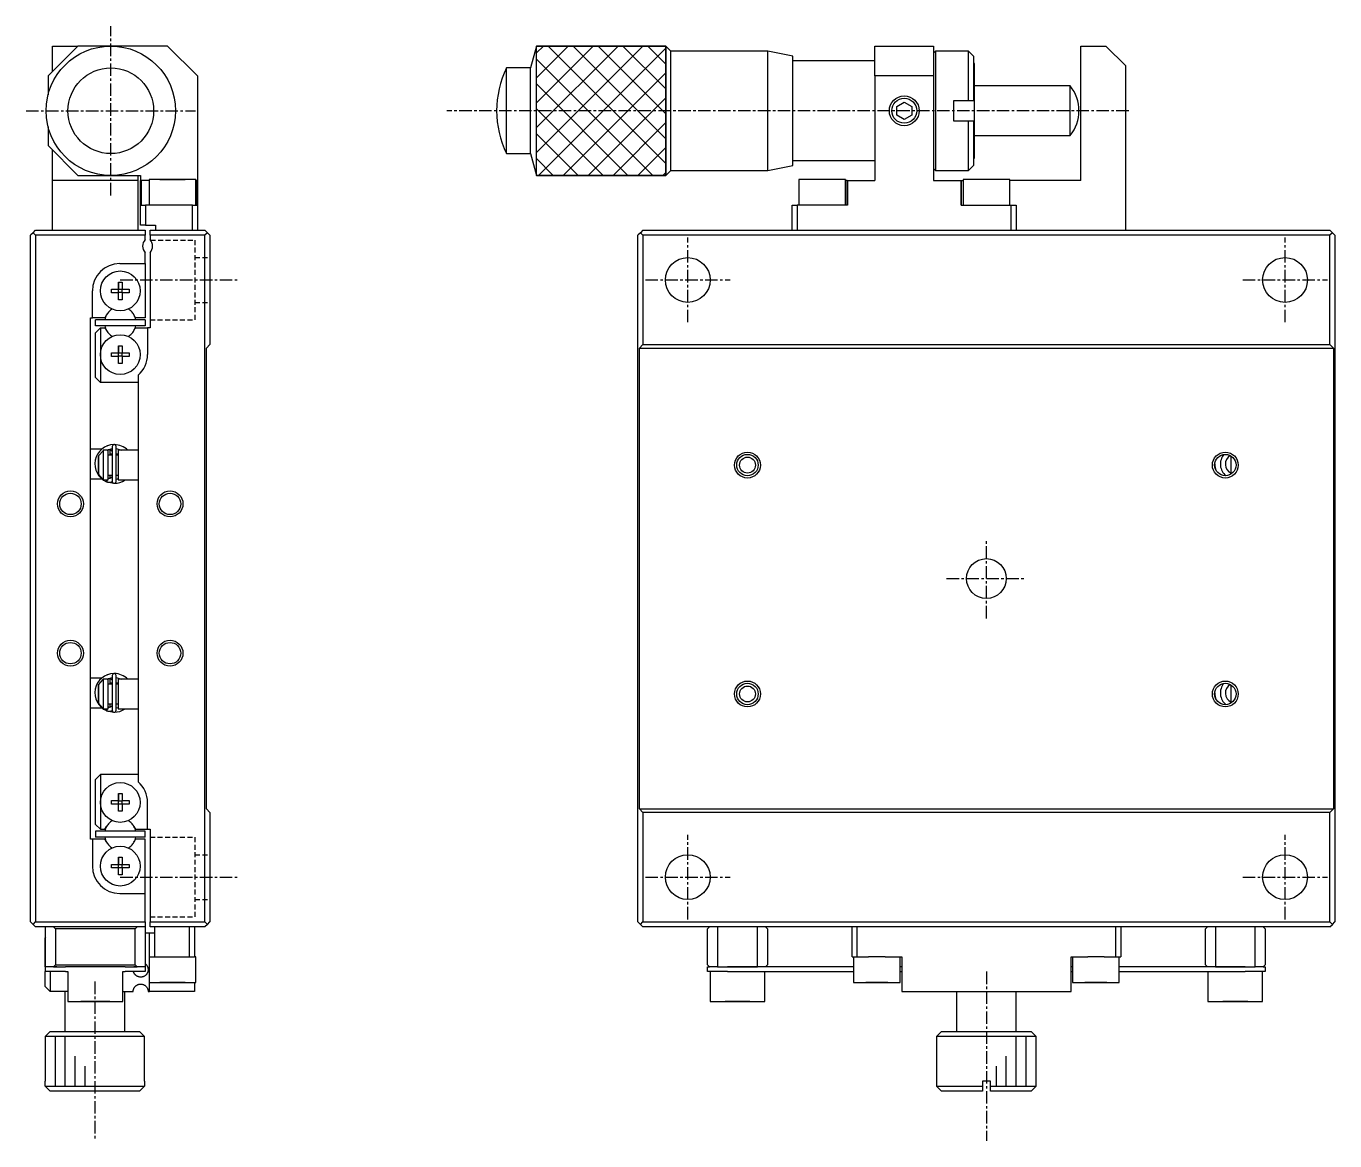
# Model space of a CAD drawing. Extents: x 10 to 360, y 10 to 247.
# Drawn here: x 228.6 to 360, y 90.5 to 202.5 of the extents above; entities that cross this region are included whole.
import ezdxf

# ---------------------------------------------------------------- set-up
doc = ezdxf.new("R2010")
doc.units = 0
doc.linetypes.add('CENTER', pattern=[2, 1.25, -0.25, 0.25, -0.25])
doc.linetypes.add('DASHED', pattern=[0.75, 0.5, -0.25])
doc.layers.get('0').update_dxf_attribs({"linetype": 'CONTINUOUS'})
doc.layers.add('CENTER', color=1, linetype='CENTER')

msp = doc.modelspace()

# ---------------------------------------------------------------- linework, layer by layer
at = {"color": 7, "linetype": 'CONTINUOUS'}
for p, q in [((233.75, 200.5), (230.75, 197.5)), ((231.2, 200.5), (233.75, 200.5)), ((231.2, 197.95), (231.2, 200.5)), ((237.05, 200.5), (233.75, 200.5)), ((242.75, 200.5), (237.05, 200.5)), ((245.75, 197.5), (242.75, 200.5)), ((279.805067, 200.499999), (279.215579, 198.3)), ((279.805067, 200.499999), (292.805068, 200.499999)), ((279.805067, 187.500001), (279.805067, 200.499999)), ((292.805068, 194.255155), (292.805068, 200.499999)), ((293.30507, 199.999996), (292.805068, 200.499999)), ((292.805068, 200.499999), (292.805068, 187.500001)), ((293.30507, 194.235528), (293.30507, 199.999996)), ((303.055075, 199.999996), (293.30507, 199.999996)), ((303.055075, 194.235528), (303.055075, 199.999996)), ((305.555074, 199.499997), (303.055075, 199.999996)), ((313.805074, 200.5), (319.705074, 200.5)), ((313.805074, 197.5), (313.805074, 200.5)), ((319.705074, 200.5), (319.705074, 197.5)), ((319.905074, 200), (319.705074, 199.8)), ((319.905074, 200), (319.905074, 194)), ((323.205074, 200), (319.905074, 200)), ((323.205074, 195), (323.205074, 200)), ((323.705074, 199.5), (323.205074, 200)), ((334.505074, 187), (334.505074, 200.5)), ((334.505074, 200.5), (337.005074, 200.5)), ((339.005074, 198.5), (337.005074, 200.5)), ((305.555074, 194.215901), (305.555074, 199.499997)), ((313.805074, 199), (305.555074, 199)), ((323.705074, 199.5), (323.705074, 195)), ((323.805074, 198.75), (323.705093, 198.75)), ((323.805074, 189.25), (323.805074, 198.75)), ((339.005074, 182), (339.005074, 198.5)), ((230.75, 197.5), (230.75, 195.599996)), ((245.75, 197.5), (245.75, 187)), ((276.805068, 194.168795), (276.805068, 198.3)), ((279.215579, 198.3), (276.805068, 198.3)), ((279.215579, 194.168795), (279.215579, 198.3)), ((313.805074, 197.5), (313.805074, 187)), ((319.705074, 197.5), (313.805074, 197.5)), ((319.705074, 197.5), (319.705074, 187)), ((333.427565, 196.499996), (323.805074, 196.499996)), ((333.427565, 194.098137), (333.427565, 196.499996)), ((316.005074, 194.433013), (316.755074, 194.866025)), ((316.755074, 194.866025), (317.505074, 194.433013)), ((321.705074, 195), (321.705074, 193)), ((323.205074, 195), (321.705074, 195)), ((323.705074, 195), (323.205074, 195)), ((276.805068, 189.7), (276.805068, 194.168795)), ((279.215579, 189.7), (279.215579, 194.168795)), ((279.805067, 187.500001), (279.805067, 194.255155)), ((293.30507, 188.000004), (293.30507, 194.235528)), ((303.055075, 188.000004), (303.055075, 194.235528)), ((305.555074, 188.500003), (305.555074, 194.215901)), ((316.005074, 193.566987), (316.005074, 194.433013)), ((316.755074, 193.133975), (316.005074, 193.566987)), ((317.505074, 193.566987), (316.755074, 193.133975)), ((317.505074, 194.433013), (317.505074, 193.566987)), ((319.905074, 194), (319.905074, 188)), ((333.427565, 191.500004), (333.427565, 194.098137)), ((230.75, 192.400004), (230.75, 190.5)), ((321.705074, 193), (323.205074, 193)), ((323.205074, 188), (323.205074, 193)), ((323.205074, 193), (323.705074, 193)), ((323.705074, 193), (323.705074, 188.5)), ((323.805074, 191.500004), (333.427565, 191.500004)), ((230.75, 190.5), (233.75, 187.5)), ((231.2, 187), (231.2, 190.05)), ((276.805068, 189.7), (279.215579, 189.7)), ((279.215579, 189.7), (279.805067, 187.500001)), ((292.805068, 187.500001), (293.30507, 188.000004)), ((293.30507, 188.000004), (303.055075, 188.000004)), ((303.055075, 188.000004), (305.555074, 188.500003)), ((305.555074, 189), (313.805074, 189)), ((319.705074, 188.2), (319.905074, 188)), ((319.905074, 188), (323.205074, 188)), ((323.205074, 188), (323.705074, 188.5)), ((323.705093, 189.25), (323.805074, 189.25)), ((239.8, 187), (231.2, 187)), ((231.2, 182), (231.2, 187)), ((233.75, 187.5), (237.05, 187.5)), ((237.05, 187.5), (240.05, 187.5)), ((239.8, 187), (239.8, 187.5)), ((239.8, 182), (239.8, 187)), ((240.05, 187.5), (240.05, 187)), ((240.05, 187), (240.090264, 187)), ((240.05, 184.5), (240.05, 187)), ((240.090264, 187), (240.090264, 184.5)), ((240.9, 187), (240.090264, 187)), ((243.25, 187.1), (240.9, 187.1)), ((245.6, 187.1), (240.9, 187.1)), ((240.9, 187.1), (240.9, 184.5)), ((242.614915, 187.1), (241.979829, 187.1)), ((241.979829, 187.1), (242.614915, 187.1)), ((243.885085, 187.1), (242.614915, 187.1)), ((242.614915, 187.1), (243.885085, 187.1)), ((245.6, 187.1), (243.25, 187.1)), ((244.520171, 187.1), (243.885085, 187.1)), ((243.885085, 187.1), (244.520171, 187.1)), ((245.6, 184.5), (245.6, 187.1)), ((245.680821, 187), (245.6, 187)), ((245.680821, 184.5), (245.680821, 187)), ((245.680821, 187), (245.75, 187)), ((245.75, 187), (245.75, 184.5)), ((292.805068, 187.500001), (279.805067, 187.500001)), ((310.855074, 187.1), (306.155074, 187.1)), ((306.155074, 187.1), (306.155074, 184.5)), ((310.855074, 184.5), (310.855074, 187.1)), ((311.023229, 187), (310.855074, 187)), ((311.023229, 184.5), (311.023229, 187)), ((311.023229, 187), (311.052602, 187)), ((311.052602, 187), (311.052602, 184.5)), ((311.052602, 187), (313.805074, 187)), ((319.705074, 187), (322.457546, 187)), ((322.457546, 184.5), (322.457546, 187)), ((322.457546, 187), (322.486919, 187)), ((322.486919, 187), (322.486919, 184.5)), ((322.486919, 187), (322.655074, 187)), ((327.355074, 187.1), (322.655074, 187.1)), ((322.655074, 187.1), (322.655074, 184.5)), ((327.355074, 184.5), (327.355074, 187.1)), ((334.505074, 187), (327.355074, 187)), ((240.05, 182.5), (240.05, 184.5)), ((240.05, 184.5), (240.55, 184.5)), ((240.55, 184.5), (240.55, 182.5)), ((245.25, 184.5), (240.55, 184.5)), ((245.25, 182), (245.25, 184.5)), ((245.25, 184.5), (245.75, 184.5)), ((245.75, 184.5), (245.75, 182)), ((305.505074, 182), (305.505074, 184.5)), ((305.505074, 184.5), (306.005074, 184.5)), ((306.005074, 184.5), (306.005074, 182)), ((311.052602, 184.5), (306.005074, 184.5)), ((322.457546, 184.5), (327.505074, 184.5)), ((327.505074, 182), (327.505074, 184.5)), ((327.505074, 184.5), (328.005074, 184.5)), ((328.005074, 184.5), (328.005074, 182)), ((229.25, 181.75), (229, 181.5)), ((229, 112.5), (229, 181.5)), ((229.25, 181.75), (229.5, 182)), ((229.5, 181.5), (229.25, 181.75)), ((229.5, 182), (240.5, 182)), ((240.5, 181.5), (229.5, 181.5)), ((229.5, 181.5), (229.5, 112.5)), ((240.55, 182.5), (240.05, 182.5)), ((240.5, 182), (240.5, 181.5)), ((240.5, 181.061438), (240.5, 181.5)), ((240.55, 182.5), (241.55, 182.5)), ((241, 181.5), (241, 182)), ((241, 182), (246.5, 182)), ((246.5, 181.5), (241, 181.5)), ((241, 181.5), (241, 181.061438)), ((241.55, 182.5), (241.55, 182)), ((246.5, 182), (246.75, 181.75)), ((246.75, 181.75), (246.5, 181.5)), ((246.5, 112.5), (246.5, 181.5)), ((247, 181.5), (246.75, 181.75)), ((247, 181.5), (247, 170.5)), ((290.255074, 181.75), (290.005074, 181.5)), ((290.005074, 112.5), (290.005074, 181.5)), ((290.505074, 182), (290.255074, 181.75)), ((290.505074, 181.5), (290.255074, 181.75)), ((290.505074, 182), (359.505074, 182)), ((359.505074, 181.5), (290.505074, 181.5)), ((290.505074, 181.5), (290.505074, 170.5)), ((359.755074, 181.75), (359.505074, 182)), ((359.755074, 181.75), (359.505074, 181.5)), ((359.505074, 170.5), (359.505074, 181.5)), ((360.005074, 181.5), (359.755074, 181.75)), ((360.005074, 181.5), (360.005074, 112.5)), ((240.5, 178.65), (240.5, 179.738562)), ((241, 179.738562), (241, 172.2)), ((237.95, 178.65), (240.5, 178.65)), ((240.5, 178.65), (240.5, 173.2)), ((237.82, 176.786361), (238.18, 176.786361)), ((237.82, 176.08), (237.82, 176.786361)), ((237.82, 176.786361), (237.82, 176.08)), ((238.18, 176.786361), (238.18, 176.08)), ((235.2, 173.2), (235.2, 175.9)), ((237.113639, 175.72), (237.113639, 176.08)), ((237.113639, 176.08), (237.82, 176.08)), ((237.82, 175.72), (237.113639, 175.72)), ((237.830372, 176.069628), (237.82, 176.08)), ((237.830372, 175.730372), (237.82, 175.72)), ((237.82, 175.013639), (237.82, 175.72)), ((237.82, 175.013639), (237.82, 175.72)), ((238.18, 175.013639), (237.82, 175.013639)), ((237.830372, 176.069628), (238.169628, 176.069628)), ((237.830372, 175.730372), (237.830372, 176.069628)), ((238.169628, 175.730372), (237.830372, 175.730372)), ((238.169628, 176.069628), (238.18, 176.08)), ((238.169628, 176.069628), (238.169628, 175.730372)), ((238.169628, 175.730372), (238.18, 175.72)), ((238.18, 176.08), (238.886361, 176.08)), ((238.18, 175.72), (238.18, 175.013639)), ((238.886361, 175.72), (238.18, 175.72)), ((238.886361, 176.08), (238.886361, 175.72)), ((235, 173.2), (235.2, 173.2)), ((235, 120.8), (235, 173.2)), ((236.455588, 173.2), (235.2, 173.2)), ((235.5, 172.4), (235.5, 173)), ((240.5, 173), (235.5, 173)), ((240.5, 172.4), (235.5, 172.4)), ((236.625185, 173.49375), (236.455588, 173.2)), ((239.544412, 173.2), (239.374815, 173.49375)), ((240.5, 173.2), (239.544412, 173.2)), ((240.5, 173), (240.5, 172.4)), ((235.5, 171.7), (236, 172.2)), ((235.5, 167.2), (235.5, 171.7)), ((236, 172.2), (236, 169.5)), ((236, 172.2), (236.455588, 172.2)), ((236.455588, 172.2), (236.625185, 171.90625)), ((239.374815, 171.90625), (239.544412, 172.2)), ((239.544412, 172.2), (240.75, 172.2)), ((240.75, 172.2), (240.75, 169.5)), ((241, 172.2), (240.75, 172.2)), ((237.113639, 169.32), (237.113639, 169.68)), ((237.113639, 169.68), (237.82, 169.68)), ((237.82, 170.386361), (238.18, 170.386361)), ((237.82, 169.68), (237.82, 170.386361)), ((237.82, 170.386361), (237.82, 169.68)), ((237.830372, 169.669628), (237.82, 169.68)), ((237.830372, 169.669628), (238.169628, 169.669628)), ((237.830372, 169.330372), (237.830372, 169.669628)), ((238.169628, 169.669628), (238.18, 169.68)), ((238.169628, 169.669628), (238.169628, 169.330372)), ((238.18, 170.386361), (238.18, 169.68)), ((238.18, 169.68), (238.886361, 169.68)), ((238.886361, 169.68), (238.886361, 169.32)), ((246.65, 170.15), (247, 170.5)), ((246.65, 123.85), (246.65, 170.15)), ((290.155074, 170.15), (290.505074, 170.5)), ((290.155074, 123.85), (290.155074, 170.15)), ((290.155074, 170.15), (359.855074, 170.15)), ((290.505074, 170.5), (359.505074, 170.5)), ((359.505074, 170.5), (359.855074, 170.15)), ((359.855074, 170.15), (359.855074, 123.85)), ((236, 169.5), (236, 166.7)), ((237.82, 169.32), (237.113639, 169.32)), ((237.830372, 169.330372), (237.82, 169.32)), ((237.82, 168.613639), (237.82, 169.32)), ((237.82, 168.613639), (237.82, 169.32)), ((238.18, 168.613639), (237.82, 168.613639)), ((238.169628, 169.330372), (237.830372, 169.330372)), ((238.169628, 169.330372), (238.18, 169.32)), ((238.18, 169.32), (238.18, 168.613639)), ((238.886361, 169.32), (238.18, 169.32)), ((236, 166.7), (235.5, 167.2)), ((239.8, 167.420938), (239.8, 159.475)), ((239.8, 166.7), (236, 166.7)), ((236.145871, 160), (235, 160)), ((235.8, 159.316515), (236.3, 159.845683)), ((235.8, 157.483485), (235.8, 159.316515)), ((235.8, 159.316515), (235.8, 157.483485)), ((236.3, 159.9), (236.3, 159.845683)), ((236.8, 159.9), (236.3, 159.9)), ((236.3, 159.845683), (236.3, 156.954317)), ((236.628526, 160.297171), (236.610568, 160.289376)), ((236.62249, 160.293794), (236.619421, 160.293246)), ((236.684303, 160.319172), (236.628106, 160.297982)), ((236.695248, 159.900064), (237.198452, 160.053543)), ((236.780252, 159.939155), (236.781752, 159.939533)), ((236.781518, 159.939423), (236.796078, 159.945203)), ((236.796078, 159.945203), (236.810345, 159.950029)), ((236.8, 156.9), (236.8, 159.9)), ((237.198494, 159.4), (236.8, 159.4)), ((236.810345, 159.950029), (236.824842, 159.954126)), ((236.824842, 159.954126), (236.839532, 159.957481)), ((236.839532, 159.957481), (236.854379, 159.960085)), ((236.854379, 159.960085), (236.869342, 159.961929)), ((236.869342, 159.961929), (236.884383, 159.963008)), ((236.884383, 159.963008), (236.899463, 159.963318)), ((236.899463, 159.963318), (236.914541, 159.962858)), ((236.914541, 159.962858), (236.929578, 159.96163)), ((236.929578, 159.96163), (236.944534, 159.959636)), ((236.944534, 159.959636), (236.95937, 159.956883)), ((236.95937, 159.956883), (236.974046, 159.953378)), ((236.974046, 159.953378), (236.988526, 159.949131)), ((236.988526, 159.949131), (237.00277, 159.944155)), ((237, 159.4), (237, 159.9454)), ((237.198494, 159.5), (237, 159.5)), ((237.00277, 159.944155), (237.016743, 159.938463)), ((237.016743, 159.938463), (237.030409, 159.932072)), ((237.030409, 159.932072), (237.043733, 159.925)), ((237.043733, 159.925), (237.056682, 159.917266)), ((237.056682, 159.917266), (237.069223, 159.908893)), ((237.069223, 159.908893), (237.081327, 159.899903)), ((237.081327, 159.899903), (237.092964, 159.89032)), ((237.092964, 159.89032), (237.104106, 159.88017)), ((237.104106, 159.88017), (237.114726, 159.869481)), ((237.114726, 159.869481), (237.124801, 159.858279)), ((237.124801, 159.858279), (237.134307, 159.846594)), ((237.134307, 159.846594), (237.143222, 159.834457)), ((237.143222, 159.834457), (237.151527, 159.821897)), ((237.151527, 159.821897), (237.159202, 159.808946)), ((237.159202, 159.808946), (237.166231, 159.795636)), ((237.166231, 159.795636), (237.172599, 159.782001)), ((237.172599, 159.782001), (237.178292, 159.768073)), ((237.178292, 159.768073), (237.183297, 159.753887)), ((237.183297, 159.753887), (237.187604, 159.739476)), ((237.187604, 159.739476), (237.191205, 159.724874)), ((237.191205, 159.724874), (237.194091, 159.710118)), ((237.194091, 159.710118), (237.196256, 159.69524)), ((237.196256, 159.69524), (237.197697, 159.680278)), ((237.197697, 159.680278), (237.19841, 159.665265)), ((237.19841, 159.665265), (237.198494, 159.658228)), ((237.198494, 160.259909), (237.198494, 156.759909)), ((237.588494, 156.759909), (237.588494, 160.259909)), ((237.8, 159.5), (237.588494, 159.5)), ((237.8, 159.4), (237.588494, 159.4)), ((237.588548, 160.05322), (238.092175, 159.900087)), ((237.8, 159.9), (237.8, 159.4)), ((237.8, 159.9), (237.8, 156.9)), ((239.8, 159.9), (237.8, 159.9)), ((237.8, 159.4), (237.8, 157.4)), ((237.8, 159.4), (237.8, 157.4)), ((238, 159.94273), (238, 159.9)), ((239.8, 159.475), (239.8, 157.325)), ((349.605074, 157.583485), (349.605074, 159.291978)), ((347.937971, 158.509909), (347.937971, 158.53006)), ((235, 157), (236.169533, 157)), ((236.3, 156.954317), (235.8, 157.483485)), ((236.3, 156.954317), (236.3, 156.9)), ((236.3, 156.9), (236.8, 156.9)), ((236.598949, 156.735601), (236.626054, 156.723722)), ((236.619229, 156.72662), (236.666356, 156.899999)), ((236.625014, 156.737736), (236.624744, 156.732234)), ((236.624744, 156.732234), (236.625002, 156.727845)), ((236.625002, 156.727845), (236.625443, 156.725637)), ((236.625809, 156.744315), (236.625014, 156.737736)), ((236.625443, 156.725637), (236.628106, 156.721835)), ((236.627126, 156.751928), (236.625809, 156.744315)), ((236.628954, 156.760524), (236.627126, 156.751928)), ((236.628106, 156.721835), (236.658283, 156.70976)), ((236.631282, 156.770047), (236.628954, 156.760524)), ((236.634095, 156.780433), (236.631282, 156.770047)), ((236.637374, 156.791615), (236.634095, 156.780433)), ((236.641098, 156.803519), (236.637374, 156.791615)), ((236.645242, 156.816066), (236.641098, 156.803519)), ((236.649778, 156.829174), (236.645242, 156.816066)), ((236.654677, 156.842756), (236.649778, 156.829174)), ((236.659906, 156.856722), (236.654677, 156.842756)), ((236.658283, 156.70976), (236.690714, 156.698578)), ((236.665432, 156.870981), (236.659906, 156.856722)), ((236.671217, 156.885439), (236.665432, 156.870981)), ((236.677223, 156.9), (236.671217, 156.885439)), ((236.676509, 156.70292), (237.366344, 156.566191)), ((236.690714, 156.698578), (236.723654, 156.689033)), ((236.723654, 156.689033), (236.75702, 156.681148)), ((236.75702, 156.681148), (236.79073, 156.67494)), ((236.779625, 157.080224), (236.76721, 157.085612)), ((236.79073, 156.67494), (236.824702, 156.670425)), ((236.804303, 157.071733), (236.799974, 157.073215)), ((236.8, 157.4), (237.198494, 157.4)), ((236.818733, 157.067321), (236.804303, 157.071733)), ((236.833368, 157.063648), (236.818733, 157.067321)), ((236.824702, 156.670425), (236.858853, 156.667614)), ((236.848171, 157.060726), (236.833368, 157.063648)), ((236.863103, 157.058563), (236.848171, 157.060726)), ((236.858853, 156.667614), (236.893099, 156.666513)), ((236.878123, 157.057165), (236.863103, 157.058563)), ((236.893193, 157.056535), (236.878123, 157.057165)), ((236.893099, 156.666513), (236.927357, 156.667124)), ((236.908273, 157.056674), (236.893193, 157.056535)), ((236.923323, 157.057582), (236.908273, 157.056674)), ((236.938303, 157.059256), (236.923323, 157.057582)), ((236.927357, 156.667124), (236.961541, 156.669446)), ((236.953175, 157.061689), (236.938303, 157.059256)), ((236.9679, 157.064875), (236.953175, 157.061689)), ((236.961541, 156.669446), (236.99557, 156.673474)), ((236.98244, 157.068803), (236.9679, 157.064875)), ((236.996757, 157.073463), (236.98244, 157.068803)), ((236.99557, 156.673474), (237.02936, 156.679196)), ((237.010817, 157.078839), (236.996757, 157.073463)), ((237, 157.074612), (237, 157.4)), ((237.024582, 157.084917), (237.010817, 157.078839)), ((237.03802, 157.091679), (237.024582, 157.084917)), ((237.02936, 156.679196), (237.062829, 156.6866)), ((237.051097, 157.099107), (237.03802, 157.091679)), ((237.063781, 157.107179), (237.051097, 157.099107)), ((237.062829, 156.6866), (237.095893, 156.695667)), ((237.076043, 157.115873), (237.063781, 157.107179)), ((237.087853, 157.125168), (237.076043, 157.115873)), ((237.099183, 157.135036), (237.087853, 157.125168)), ((237.095893, 156.695667), (237.128473, 156.706377)), ((237.110006, 157.145454), (237.099183, 157.135036)), ((237.120299, 157.156394), (237.110006, 157.145454)), ((237.130037, 157.167828), (237.120299, 157.156394)), ((237.128473, 156.706377), (237.160489, 156.718702)), ((237.139199, 157.179727), (237.130037, 157.167828)), ((237.147764, 157.192062), (237.139199, 157.179727)), ((237.155712, 157.204802), (237.147764, 157.192062)), ((237.163027, 157.217916), (237.155712, 157.204802)), ((237.160489, 156.718702), (237.191862, 156.732613)), ((237.169691, 157.231373), (237.163027, 157.217916)), ((237.175691, 157.245139), (237.169691, 157.231373)), ((237.181013, 157.259182), (237.175691, 157.245139)), ((237.185646, 157.273468), (237.181013, 157.259182)), ((237.189578, 157.287964), (237.185646, 157.273468)), ((237.192802, 157.302636), (237.189578, 157.287964)), ((237.191862, 156.732613), (237.20001, 156.736538)), ((237.195311, 157.317448), (237.192802, 157.302636)), ((237.197098, 157.332366), (237.195311, 157.317448)), ((237.19816, 157.347355), (237.197098, 157.332366)), ((237.198494, 157.361589), (237.19816, 157.347355)), ((237.588494, 157.4), (237.8, 157.4)), ((237.800099, 157.008323), (237.588516, 156.966281)), ((237.8, 157.4), (237.8, 156.9)), ((237.8, 156.9), (239.8, 156.9)), ((239.8, 157.325), (239.8, 136.475)), ((349.605074, 157.583485), (349.605074, 157.507552)), ((236.145871, 137), (235, 137)), ((235.8, 136.316515), (236.3, 136.845683)), ((236.3, 136.9), (236.3, 136.845683)), ((236.8, 136.9), (236.3, 136.9)), ((236.3, 136.845683), (236.3, 133.954317)), ((236.628526, 137.297171), (236.610568, 137.289376)), ((236.62249, 137.293794), (236.619421, 137.293246)), ((236.684303, 137.319172), (236.628106, 137.297982)), ((236.695248, 136.900064), (237.198452, 137.053543)), ((236.780252, 136.939155), (236.781752, 136.939533)), ((236.781518, 136.939423), (236.796078, 136.945203)), ((236.796078, 136.945203), (236.810345, 136.950029)), ((236.8, 133.9), (236.8, 136.9)), ((236.810345, 136.950029), (236.824842, 136.954126)), ((236.824842, 136.954126), (236.839532, 136.957481)), ((236.839532, 136.957481), (236.854379, 136.960085)), ((236.854379, 136.960085), (236.869342, 136.961929)), ((236.869342, 136.961929), (236.884383, 136.963008)), ((236.884383, 136.963008), (236.899463, 136.963318)), ((236.899463, 136.963318), (236.914541, 136.962858)), ((236.914541, 136.962858), (236.929578, 136.96163)), ((236.929578, 136.96163), (236.944534, 136.959636)), ((236.944534, 136.959636), (236.95937, 136.956883)), ((236.95937, 136.956883), (236.974046, 136.953378)), ((236.974046, 136.953378), (236.988526, 136.949131)), ((236.988526, 136.949131), (237.00277, 136.944155)), ((237, 136.4), (237, 136.9454)), ((237.00277, 136.944155), (237.016743, 136.938463)), ((237.016743, 136.938463), (237.030409, 136.932072)), ((237.030409, 136.932072), (237.043733, 136.925)), ((237.043733, 136.925), (237.056682, 136.917266)), ((237.056682, 136.917266), (237.069223, 136.908893)), ((237.069223, 136.908893), (237.081327, 136.899903)), ((237.081327, 136.899903), (237.092964, 136.89032)), ((237.092964, 136.89032), (237.104106, 136.88017)), ((237.104106, 136.88017), (237.114726, 136.869481)), ((237.114726, 136.869481), (237.124801, 136.858279)), ((237.124801, 136.858279), (237.134307, 136.846594)), ((237.134307, 136.846594), (237.143222, 136.834457)), ((237.143222, 136.834457), (237.151527, 136.821897)), ((237.151527, 136.821897), (237.159202, 136.808946)), ((237.159202, 136.808946), (237.166231, 136.795636)), ((237.166231, 136.795636), (237.172599, 136.782001)), ((237.172599, 136.782001), (237.178292, 136.768073)), ((237.178292, 136.768073), (237.183297, 136.753887)), ((237.183297, 136.753887), (237.187604, 136.739476)), ((237.187604, 136.739476), (237.191205, 136.724874)), ((237.191205, 136.724874), (237.194091, 136.710118)), ((237.198494, 137.259909), (237.198494, 133.759909)), ((237.588494, 133.759909), (237.588494, 137.259909)), ((237.588548, 137.05322), (238.092175, 136.900087)), ((237.8, 136.9), (237.8, 136.4)), ((237.8, 136.9), (237.8, 133.9)), ((239.8, 136.9), (237.8, 136.9)), ((238, 136.94273), (238, 136.9)), ((235.8, 134.483485), (235.8, 136.316515)), ((235.8, 136.316515), (235.8, 134.483485)), ((237.198494, 136.4), (236.8, 136.4)), ((237.198494, 136.5), (237, 136.5)), ((237.194091, 136.710118), (237.196256, 136.69524)), ((237.196256, 136.69524), (237.197697, 136.680278)), ((237.197697, 136.680278), (237.19841, 136.665265)), ((237.19841, 136.665265), (237.198494, 136.658228)), ((237.8, 136.5), (237.588494, 136.5)), ((237.8, 136.4), (237.588494, 136.4)), ((237.8, 136.4), (237.8, 134.4)), ((237.8, 136.4), (237.8, 134.4)), ((239.8, 136.475), (239.8, 134.325)), ((347.937971, 135.509909), (347.937971, 135.53006)), ((349.605074, 134.583485), (349.605074, 136.291978)), ((236.3, 133.954317), (235.8, 134.483485)), ((236.779625, 134.080224), (236.76721, 134.085612)), ((236.8, 134.4), (237.198494, 134.4)), ((237, 134.074612), (237, 134.4)), ((237.024582, 134.084917), (237.010817, 134.078839)), ((237.03802, 134.091679), (237.024582, 134.084917)), ((237.051097, 134.099107), (237.03802, 134.091679)), ((237.063781, 134.107179), (237.051097, 134.099107)), ((237.076043, 134.115873), (237.063781, 134.107179)), ((237.087853, 134.125168), (237.076043, 134.115873)), ((237.099183, 134.135036), (237.087853, 134.125168)), ((237.110006, 134.145454), (237.099183, 134.135036)), ((237.120299, 134.156394), (237.110006, 134.145454)), ((237.130037, 134.167828), (237.120299, 134.156394)), ((237.139199, 134.179727), (237.130037, 134.167828)), ((237.147764, 134.192062), (237.139199, 134.179727)), ((237.155712, 134.204802), (237.147764, 134.192062)), ((237.163027, 134.217916), (237.155712, 134.204802)), ((237.169691, 134.231373), (237.163027, 134.217916)), ((237.175691, 134.245139), (237.169691, 134.231373)), ((237.181013, 134.259182), (237.175691, 134.245139)), ((237.185646, 134.273468), (237.181013, 134.259182)), ((237.189578, 134.287964), (237.185646, 134.273468)), ((237.192802, 134.302636), (237.189578, 134.287964)), ((237.195311, 134.317448), (237.192802, 134.302636)), ((237.197098, 134.332366), (237.195311, 134.317448)), ((237.19816, 134.347355), (237.197098, 134.332366)), ((237.198494, 134.361589), (237.19816, 134.347355)), ((237.588494, 134.4), (237.8, 134.4)), ((237.8, 134.4), (237.8, 133.9)), ((239.8, 134.325), (239.8, 126.579062)), ((349.605074, 134.583485), (349.605074, 134.507552)), ((235, 134), (236.169533, 134)), ((236.3, 133.954317), (236.3, 133.9)), ((236.3, 133.9), (236.8, 133.9)), ((236.598949, 133.735601), (236.619798, 133.726419)), ((236.619229, 133.72662), (236.666356, 133.899999)), ((236.625016, 133.737767), (236.624744, 133.732261)), ((236.624744, 133.732261), (236.624999, 133.727867)), ((236.624999, 133.727867), (236.625443, 133.725637)), ((236.625814, 133.744348), (236.625016, 133.737767)), ((236.625443, 133.725637), (236.628106, 133.721835)), ((236.627132, 133.751963), (236.625814, 133.744348)), ((236.628962, 133.76056), (236.627132, 133.751963)), ((236.628106, 133.721835), (236.658283, 133.70976)), ((236.631291, 133.770082), (236.628962, 133.76056)), ((236.634105, 133.780468), (236.631291, 133.770082)), ((236.637384, 133.791648), (236.634105, 133.780468)), ((236.641108, 133.80355), (236.637384, 133.791648)), ((236.645251, 133.816094), (236.641108, 133.80355)), ((236.649786, 133.829198), (236.645251, 133.816094)), ((236.654684, 133.842775), (236.649786, 133.829198)), ((236.659912, 133.856737), (236.654684, 133.842775)), ((236.658283, 133.70976), (236.690714, 133.698578)), ((236.665436, 133.870992), (236.659912, 133.856737)), ((236.671219, 133.885444), (236.665436, 133.870992)), ((236.677223, 133.9), (236.671219, 133.885444)), ((236.676509, 133.70292), (237.366344, 133.566191)), ((236.690714, 133.698578), (236.723654, 133.689033)), ((236.723654, 133.689033), (236.75702, 133.681148)), ((236.75702, 133.681148), (236.79073, 133.67494)), ((236.79073, 133.67494), (236.824702, 133.670425)), ((236.804303, 134.071733), (236.799974, 134.073215)), ((236.818733, 134.067321), (236.804303, 134.071733)), ((236.833368, 134.063648), (236.818733, 134.067321)), ((236.824702, 133.670425), (236.858853, 133.667614)), ((236.848171, 134.060726), (236.833368, 134.063648)), ((236.863103, 134.058563), (236.848171, 134.060726)), ((236.858853, 133.667614), (236.893099, 133.666513)), ((236.878123, 134.057165), (236.863103, 134.058563)), ((236.893193, 134.056535), (236.878123, 134.057165)), ((236.893099, 133.666513), (236.927357, 133.667124)), ((236.908273, 134.056674), (236.893193, 134.056535)), ((236.923323, 134.057582), (236.908273, 134.056674)), ((236.938303, 134.059256), (236.923323, 134.057582)), ((236.927357, 133.667124), (236.961541, 133.669446)), ((236.953175, 134.061689), (236.938303, 134.059256)), ((236.9679, 134.064875), (236.953175, 134.061689)), ((236.961541, 133.669446), (236.99557, 133.673474)), ((236.98244, 134.068803), (236.9679, 134.064875)), ((236.996757, 134.073463), (236.98244, 134.068803)), ((236.99557, 133.673474), (237.02936, 133.679196)), ((237.010817, 134.078839), (236.996757, 134.073463)), ((237.02936, 133.679196), (237.062829, 133.6866)), ((237.062829, 133.6866), (237.095893, 133.695667)), ((237.095893, 133.695667), (237.128473, 133.706377)), ((237.128473, 133.706377), (237.160489, 133.718702)), ((237.160489, 133.718702), (237.191862, 133.732613)), ((237.191862, 133.732613), (237.20001, 133.736538)), ((237.800099, 134.008323), (237.588516, 133.966281)), ((237.8, 133.9), (239.8, 133.9)), ((235.5, 126.8), (236, 127.3)), ((235.5, 122.3), (235.5, 126.8)), ((236, 127.3), (236, 124.5)), ((239.8, 127.3), (236, 127.3)), ((237.82, 125.386361), (238.18, 125.386361)), ((237.82, 124.68), (237.82, 125.386361)), ((237.82, 125.386361), (237.82, 124.68)), ((238.18, 125.386361), (238.18, 124.68)), ((236, 124.5), (236, 121.8)), ((237.113639, 124.32), (237.113639, 124.68)), ((237.113639, 124.68), (237.82, 124.68)), ((237.82, 124.32), (237.113639, 124.32)), ((237.830372, 124.669628), (237.82, 124.68)), ((237.830372, 124.330372), (237.82, 124.32)), ((237.82, 123.613639), (237.82, 124.32)), ((237.82, 123.613639), (237.82, 124.32)), ((238.18, 123.613639), (237.82, 123.613639)), ((237.830372, 124.669628), (238.169628, 124.669628)), ((237.830372, 124.330372), (237.830372, 124.669628)), ((238.169628, 124.330372), (237.830372, 124.330372)), ((238.169628, 124.669628), (238.18, 124.68)), ((238.169628, 124.669628), (238.169628, 124.330372)), ((238.169628, 124.330372), (238.18, 124.32)), ((238.18, 124.68), (238.886361, 124.68)), ((238.18, 124.32), (238.18, 123.613639)), ((238.886361, 124.32), (238.18, 124.32)), ((238.886361, 124.68), (238.886361, 124.32)), ((240.75, 121.8), (240.75, 124.5)), ((247, 123.5), (246.65, 123.85)), ((290.505074, 123.5), (290.155074, 123.85)), ((290.155074, 123.85), (359.855074, 123.85)), ((359.855074, 123.85), (359.505074, 123.5)), ((236, 121.8), (235.5, 122.3)), ((247, 123.5), (247, 112.5)), ((290.505074, 123.5), (290.505074, 112.5)), ((359.505074, 123.5), (290.505074, 123.5)), ((359.505074, 112.5), (359.505074, 123.5)), ((235.5, 121.6), (235.5, 121)), ((240.5, 121.6), (235.5, 121.6)), ((240.5, 121), (235.5, 121)), ((236, 121.8), (236.455588, 121.8)), ((236.455588, 121.8), (236.625185, 122.09375)), ((239.374815, 122.09375), (239.544412, 121.8)), ((239.544412, 121.8), (240.75, 121.8)), ((240.5, 121), (240.5, 121.6)), ((240.75, 121.8), (241, 121.8)), ((241, 121.8), (241, 112.5)), ((235.2, 120.8), (235, 120.8)), ((235.2, 120.8), (235.2, 118.1)), ((236.455588, 120.8), (235.2, 120.8)), ((236.625185, 120.50625), (236.455588, 120.8)), ((239.544412, 120.8), (239.374815, 120.50625)), ((240.5, 120.8), (239.544412, 120.8)), ((240.5, 115.35), (240.5, 120.8)), ((237.82, 118.986361), (238.18, 118.986361)), ((237.82, 118.28), (237.82, 118.986361)), ((237.82, 118.986361), (237.82, 118.28)), ((238.18, 118.986361), (238.18, 118.28)), ((237.113639, 117.92), (237.113639, 118.28)), ((237.113639, 118.28), (237.82, 118.28)), ((237.82, 117.92), (237.113639, 117.92)), ((237.830372, 118.269628), (237.82, 118.28)), ((237.830372, 117.930372), (237.82, 117.92)), ((237.82, 117.213639), (237.82, 117.92)), ((237.82, 117.213639), (237.82, 117.92)), ((238.18, 117.213639), (237.82, 117.213639)), ((237.830372, 118.269628), (238.169628, 118.269628)), ((237.830372, 117.930372), (237.830372, 118.269628)), ((238.169628, 117.930372), (237.830372, 117.930372)), ((238.169628, 118.269628), (238.18, 118.28)), ((238.169628, 118.269628), (238.169628, 117.930372)), ((238.169628, 117.930372), (238.18, 117.92)), ((238.18, 118.28), (238.886361, 118.28)), ((238.18, 117.92), (238.18, 117.213639)), ((238.886361, 117.92), (238.18, 117.92)), ((238.886361, 118.28), (238.886361, 117.92)), ((237.95, 115.35), (240.5, 115.35)), ((240.5, 112.5), (240.5, 115.35)), ((229.25, 112.25), (229, 112.5)), ((229.25, 112.25), (229.5, 112.5)), ((229.5, 112), (229.25, 112.25)), ((229.5, 112.5), (240.5, 112.5)), ((240.5, 112), (229.5, 112)), ((230.5, 108), (230.5, 112)), ((231.5, 111.8), (231.3, 112)), ((231.5, 111.8), (231.5, 108.2)), ((239.5, 111.8), (231.5, 111.8)), ((239.7, 112), (239.5, 111.8)), ((239.5, 108.2), (239.5, 111.8)), ((240.5, 112.5), (240.5, 112)), ((240.5, 112), (240.5, 108)), ((241, 112), (241, 112.5)), ((241, 112.5), (246.5, 112.5)), ((246.5, 112), (241, 112)), ((241.45, 112), (241.45, 111.4)), ((244.95, 109), (244.95, 112)), ((245.45, 112), (245.45, 109)), ((246.5, 112.5), (246.75, 112.25)), ((246.75, 112.25), (246.5, 112)), ((246.75, 112.25), (247, 112.5)), ((290.005074, 112.5), (290.255074, 112.25)), ((290.255074, 112.25), (290.505074, 112.5)), ((290.255074, 112.25), (290.505074, 112)), ((290.505074, 112.5), (359.505074, 112.5)), ((359.505074, 112), (290.505074, 112)), ((297.205074, 112), (297.005074, 111.8)), ((297.005074, 108.2), (297.005074, 111.8)), ((298.005074, 112), (298.005074, 108)), ((302.005074, 108), (302.005074, 112)), ((303.005074, 111.8), (302.805074, 112)), ((303.005074, 111.8), (303.005074, 108.2)), ((311.505074, 109), (311.505074, 112)), ((312.005074, 112), (312.005074, 109)), ((338.005074, 109), (338.005074, 112)), ((338.505074, 112), (338.505074, 109)), ((347.205074, 112), (347.005074, 111.8)), ((347.005074, 108.2), (347.005074, 111.8)), ((348.005074, 112), (348.005074, 108)), ((352.005074, 108), (352.005074, 112)), ((353.005074, 111.8), (352.805074, 112)), ((353.005074, 111.8), (353.005074, 108.2)), ((359.505074, 112.5), (359.755074, 112.25)), ((359.505074, 112), (359.755074, 112.25)), ((359.755074, 112.25), (360.005074, 112.5)), ((230.5, 110.95), (230.45, 110.9)), ((230.45, 108), (230.45, 110.9)), ((240.5, 111.4), (240.95, 111.4)), ((240.95, 111.4), (241.45, 111.4)), ((240.95, 109), (240.95, 111.4)), ((241.45, 111.4), (241.45, 109)), ((230.5, 108), (230.45, 108)), ((231.3, 108), (230.5, 108)), ((230.5, 107.5), (230.5, 108)), ((231.3, 108), (231.5, 108.2)), ((231.62822, 108), (231.3, 108)), ((231.3, 108), (231.62822, 108)), ((231.5, 108.2), (239.5, 108.2)), ((231.62822, 108), (232.5, 108)), ((238.5, 108), (232.5, 108)), ((238.5, 108), (239.362908, 108)), ((239.362908, 108), (239.7, 108)), ((239.7, 108), (239.37178, 108)), ((239.5, 108.2), (239.7, 108)), ((240.5, 108), (239.7, 108)), ((240.5, 108), (240.5, 107.5)), ((240.500043, 108.299968), (240.533097, 108.273687)), ((240.533097, 108.273687), (240.566416, 108.24389)), ((240.566416, 108.24389), (240.597995, 108.212056)), ((240.597995, 108.212056), (240.628181, 108.177713)), ((240.628181, 108.177713), (240.656558, 108.14112)), ((240.656558, 108.14112), (240.683453, 108.101551)), ((240.683453, 108.101551), (240.708396, 108.059186)), ((240.708396, 108.059186), (240.72018, 108.036689)), ((240.72018, 108.036689), (240.731426, 108.013304)), ((240.731426, 108.013304), (240.744372, 107.983457)), ((240.744372, 107.983457), (240.752562, 107.962504)), ((240.752562, 107.962504), (240.76032, 107.940724)), ((240.76032, 107.940724), (240.767603, 107.918051)), ((240.767603, 107.918051), (240.772781, 107.900219)), ((240.772781, 107.900219), (240.777638, 107.881779)), ((240.777638, 107.881779), (240.781035, 107.86759)), ((240.781035, 107.86759), (240.784229, 107.852987)), ((240.784229, 107.852987), (240.787196, 107.837985)), ((240.787196, 107.837985), (240.789911, 107.822596)), ((240.789911, 107.822596), (240.792351, 107.806834)), ((240.792351, 107.806834), (240.794494, 107.790712)), ((240.95, 109), (240.9, 109)), ((240.9, 109), (240.9, 106.4)), ((240.95, 109), (241.45, 109)), ((241.45, 109), (244.95, 109)), ((244.95, 109), (245.45, 109)), ((245.6, 109), (245.45, 109)), ((245.6, 106.4), (245.6, 109)), ((297.005074, 108.2), (297.205074, 108)), ((297.005074, 107.5), (297.005074, 108)), ((297.005074, 108), (297.205074, 108)), ((298.005074, 108), (297.205074, 108)), ((298.005074, 108), (299.005074, 108)), ((298.005074, 108), (299.005074, 108)), ((299.005074, 108), (302.005074, 108)), ((302.005074, 108), (299.005074, 108)), ((311.655074, 108), (302.005074, 108)), ((302.805074, 108), (303.005074, 108.2)), ((311.505074, 109), (312.005074, 109)), ((311.655074, 109), (311.655074, 106.4)), ((312.005074, 109), (313.178938, 109)), ((314.83121, 109), (313.178938, 109)), ((314.83121, 109), (316.505074, 109)), ((316.355074, 106.4), (316.355074, 109)), ((316.505074, 108), (316.355074, 108)), ((316.505074, 109), (316.505074, 105.5)), ((333.505074, 109), (335.178938, 109)), ((333.505074, 105.5), (333.505074, 109)), ((333.655074, 108), (333.505074, 108)), ((333.655074, 109), (333.655074, 106.4)), ((336.83121, 109), (335.178938, 109)), ((336.83121, 109), (338.005074, 109)), ((338.005074, 109), (338.505074, 109)), ((338.355074, 106.4), (338.355074, 109)), ((348.005074, 108), (338.355074, 108)), ((347.005074, 108.2), (347.205074, 108)), ((348.005074, 108), (351.005074, 108)), ((351.005074, 108), (348.005074, 108)), ((351.005074, 108), (352.005074, 108)), ((351.005074, 108), (352.005074, 108)), ((352.805074, 108), (352.005074, 108)), ((352.805074, 108), (353.005074, 108.2)), ((352.805074, 108), (353.005074, 108)), ((353.005074, 108), (353.005074, 107.5)), ((230.45, 106), (230.45, 107.5)), ((230.45, 107.5), (230.5, 107.5)), ((232.5, 107.5), (230.5, 107.5)), ((230.95, 107.5), (230.95, 105.5)), ((232.5, 107.5), (232.75, 107.5)), ((232.75, 107.5), (232.75, 104.5)), ((238.25, 107.5), (238.5, 107.5)), ((238.25, 104.5), (238.25, 107.5)), ((240.5, 107.5), (238.5, 107.5)), ((239.334532, 107.475047), (239.327158, 107.5)), ((239.342744, 107.450424), (239.334532, 107.475047)), ((239.35177, 107.426183), (239.342744, 107.450424)), ((239.364754, 107.395148), (239.35177, 107.426183)), ((239.379047, 107.36486), (239.364754, 107.395148)), ((239.394574, 107.335422), (239.379047, 107.36486)), ((239.410944, 107.307435), (239.394574, 107.335422)), ((239.428387, 107.280361), (239.410944, 107.307435)), ((239.446476, 107.25474), (239.428387, 107.280361)), ((239.46548, 107.23007), (239.446476, 107.25474)), ((239.485315, 107.20641), (239.46548, 107.23007)), ((239.506545, 107.18313), (239.485315, 107.20641)), ((239.528534, 107.160954), (239.506545, 107.18313)), ((239.551186, 107.139924), (239.528534, 107.160954)), ((239.574082, 107.120343), (239.551186, 107.139924)), ((239.597495, 107.101887), (239.574082, 107.120343)), ((239.621008, 107.084805), (239.597495, 107.101887)), ((239.644907, 107.068812), (239.621008, 107.084805)), ((239.669114, 107.053915), (239.644907, 107.068812)), ((239.699668, 107.036851), (239.669114, 107.053915)), ((239.730372, 107.021518), (239.699668, 107.036851)), ((239.761281, 107.0078), (239.730372, 107.021518)), ((239.791892, 106.995813), (239.761281, 107.0078)), ((239.822539, 106.985324), (239.791892, 106.995813)), ((239.852773, 106.976397), (239.822539, 106.985324)), ((239.88291, 106.96885), (239.852773, 106.976397)), ((239.912793, 106.962657), (239.88291, 106.96885)), ((239.951584, 106.956485), (239.912793, 106.962657)), ((239.989935, 106.952409), (239.951584, 106.956485)), ((240.039465, 106.950075), (239.989935, 106.952409)), ((240.087973, 106.950963), (240.039465, 106.950075)), ((240.135275, 106.954864), (240.087973, 106.950963)), ((240.169467, 106.959576), (240.135275, 106.954864)), ((240.20293, 106.965757), (240.169467, 106.959576)), ((240.250253, 106.977228), (240.20293, 106.965757)), ((240.295711, 106.991391), (240.250253, 106.977228)), ((240.33949, 107.008122), (240.295711, 106.991391)), ((240.381043, 107.027013), (240.33949, 107.008122)), ((240.420916, 107.04814), (240.381043, 107.027013)), ((240.458662, 107.071115), (240.420916, 107.04814)), ((240.494753, 107.0961), (240.458662, 107.071115)), ((240.529076, 107.122951), (240.494753, 107.0961)), ((240.558737, 107.148921), (240.529076, 107.122951)), ((240.587045, 107.17647), (240.558737, 107.148921)), ((240.622238, 107.215163), (240.587045, 107.17647)), ((240.655072, 107.256816), (240.622238, 107.215163)), ((240.685466, 107.301649), (240.655072, 107.256816)), ((240.706318, 107.337024), (240.685466, 107.301649)), ((240.725744, 107.374623), (240.706318, 107.337024)), ((240.741301, 107.409133), (240.725744, 107.374623)), ((240.750893, 107.433066), (240.741301, 107.409133)), ((240.759916, 107.458083), (240.750893, 107.433066)), ((240.768308, 107.484283), (240.759916, 107.458083)), ((240.774064, 107.504472), (240.768308, 107.484283)), ((240.779404, 107.525444), (240.774064, 107.504472)), ((240.782732, 107.53999), (240.779404, 107.525444)), ((240.785838, 107.554942), (240.782732, 107.53999)), ((240.788699, 107.570293), (240.785838, 107.554942)), ((240.791291, 107.586036), (240.788699, 107.570293)), ((240.793116, 107.598621), (240.791291, 107.586036)), ((240.794754, 107.611451), (240.793116, 107.598621)), ((240.794494, 107.790712), (240.795787, 107.779354)), ((240.79619, 107.624501), (240.794754, 107.611451)), ((240.795787, 107.779354), (240.796921, 107.767794)), ((240.79716, 107.634794), (240.79619, 107.624501)), ((240.796921, 107.767794), (240.797889, 107.756068)), ((240.797995, 107.645211), (240.79716, 107.634794)), ((240.797889, 107.756068), (240.798683, 107.744211)), ((240.798692, 107.655729), (240.797995, 107.645211)), ((240.798683, 107.744211), (240.799297, 107.732259)), ((240.799244, 107.666323), (240.798692, 107.655729)), ((240.799639, 107.676742), (240.799244, 107.666323)), ((240.799297, 107.732259), (240.799724, 107.720247)), ((240.79989, 107.687217), (240.799639, 107.676742)), ((240.799724, 107.720247), (240.799955, 107.708211)), ((240.799996, 107.697717), (240.79989, 107.687217)), ((240.799955, 107.708211), (240.799996, 107.697717)), ((299.005074, 107.5), (297.005074, 107.5)), ((297.255074, 107.5), (297.255074, 104.5)), ((299.005074, 107.5), (311.655074, 107.5)), ((302.755074, 104.5), (302.755074, 107.5)), ((316.355074, 107.5), (316.505074, 107.5)), ((333.505074, 107.5), (333.655074, 107.5)), ((338.355074, 107.5), (351.005074, 107.5)), ((347.255074, 107.5), (347.255074, 104.5)), ((353.005074, 107.5), (351.005074, 107.5)), ((352.755074, 104.5), (352.755074, 107.5)), ((230.45, 106), (230.95, 105.5)), ((232.75, 105.5), (230.95, 105.5)), ((232.45, 105.5), (232.45, 101.5)), ((238.25, 105.5), (239.3, 105.5)), ((238.45, 101.5), (238.45, 105.5)), ((239.3, 105.5), (239.300534, 105.528256)), ((239.300534, 105.528256), (239.30213, 105.556474)), ((239.30213, 105.556474), (239.304784, 105.584579)), ((239.304784, 105.584579), (239.308561, 105.612992)), ((239.308561, 105.612992), (239.313411, 105.641198)), ((239.313411, 105.641198), (239.319429, 105.669599)), ((239.319429, 105.669599), (239.326526, 105.697695)), ((239.326526, 105.697695), (239.334674, 105.725409)), ((239.334674, 105.725409), (239.343546, 105.751836)), ((239.343546, 105.751836), (239.353362, 105.777838)), ((239.353362, 105.777838), (239.364086, 105.803352)), ((239.364086, 105.803352), (239.375881, 105.828731)), ((239.375881, 105.828731), (239.388554, 105.853537)), ((239.388554, 105.853537), (239.402278, 105.878094)), ((239.402278, 105.878094), (239.416837, 105.901998)), ((239.416837, 105.901998), (239.432175, 105.925197)), ((239.432175, 105.925197), (239.448139, 105.947507)), ((239.448139, 105.947507), (239.464793, 105.969076)), ((239.464793, 105.969076), (239.488361, 105.997049)), ((239.488361, 105.997049), (239.513019, 106.023591)), ((239.513019, 106.023591), (239.538623, 106.048629)), ((239.538623, 106.048629), (239.558697, 106.066676)), ((239.558697, 106.066676), (239.579217, 106.083835)), ((239.579217, 106.083835), (239.601319, 106.100987)), ((239.601319, 106.100987), (239.623811, 106.117141)), ((239.623811, 106.117141), (239.654735, 106.137387)), ((239.654735, 106.137387), (239.686167, 106.155837)), ((239.686167, 106.155837), (239.717952, 106.172491)), ((239.717952, 106.172491), (239.742288, 106.183969)), ((239.742288, 106.183969), (239.766729, 106.194448)), ((239.766729, 106.194448), (239.800926, 106.207434)), ((239.800926, 106.207434), (239.83531, 106.218615)), ((239.83531, 106.218615), (239.869614, 106.227984)), ((239.869614, 106.227984), (239.904247, 106.235701)), ((239.904247, 106.235701), (239.938629, 106.241685)), ((239.938629, 106.241685), (239.973153, 106.246052)), ((239.973153, 106.246052), (240.007283, 106.248783)), ((240.007283, 106.248783), (240.041088, 106.249947)), ((240.041088, 106.249947), (240.085081, 106.249179)), ((240.085081, 106.249179), (240.128319, 106.2459)), ((240.128319, 106.2459), (240.170508, 106.240255)), ((240.170508, 106.240255), (240.212165, 106.232258)), ((240.212165, 106.232258), (240.252637, 106.222107)), ((240.252637, 106.222107), (240.292396, 106.20975)), ((240.292396, 106.20975), (240.330874, 106.195421)), ((240.330874, 106.195421), (240.368178, 106.179163)), ((240.368178, 106.179163), (240.413264, 106.156155)), ((240.413264, 106.156155), (240.456427, 106.130332)), ((240.456427, 106.130332), (240.49745, 106.101904)), ((240.49745, 106.101904), (240.536872, 106.070489)), ((240.536872, 106.070489), (240.574088, 106.0365)), ((240.574088, 106.0365), (240.609581, 105.999373)), ((240.609581, 105.999373), (240.64278, 105.959469)), ((240.64278, 105.959469), (240.673801, 105.91638)), ((240.673801, 105.91638), (240.691125, 105.889178)), ((240.691125, 105.889178), (240.707622, 105.860605)), ((240.707622, 105.860605), (240.723204, 105.8306)), ((240.723204, 105.8306), (240.737878, 105.79887)), ((240.737878, 105.79887), (240.744789, 105.782434)), ((240.744789, 105.782434), (240.751431, 105.765507)), ((240.751431, 105.765507), (240.759937, 105.741854)), ((240.759937, 105.741854), (240.767888, 105.717118)), ((240.767888, 105.717118), (240.775215, 105.691216)), ((240.775215, 105.691216), (240.778679, 105.677561)), ((240.778679, 105.677561), (240.781951, 105.663549)), ((240.781951, 105.663549), (240.785014, 105.649178)), ((240.785014, 105.649178), (240.787678, 105.635383)), ((240.787678, 105.635383), (240.790135, 105.621212)), ((240.790135, 105.621212), (240.792365, 105.606696)), ((240.792365, 105.606696), (240.794347, 105.591865)), ((240.794347, 105.591865), (240.79606, 105.576751)), ((240.79606, 105.576751), (240.797484, 105.561383)), ((240.797484, 105.561383), (240.798375, 105.549313)), ((240.798375, 105.549313), (240.799078, 105.537094)), ((240.799078, 105.537094), (240.799587, 105.524771)), ((240.799587, 105.524771), (240.799896, 105.512391)), ((240.799896, 105.512391), (240.8, 105.5)), ((240.8, 105.5), (240.95, 105.5)), ((240.9, 106.4), (243.25, 106.4)), ((240.9, 106.4), (245.6, 106.4)), ((240.95, 105.5), (240.95, 106.4)), ((245.45, 105.5), (240.95, 105.5)), ((241.979829, 106.4), (242.614915, 106.4)), ((242.614915, 106.4), (241.979829, 106.4)), ((242.614915, 106.4), (243.885085, 106.4)), ((243.885085, 106.4), (242.614915, 106.4)), ((243.25, 106.4), (245.6, 106.4)), ((243.885085, 106.4), (244.520171, 106.4)), ((244.520171, 106.4), (243.885085, 106.4)), ((245.45, 106.4), (245.45, 105.5)), ((311.655074, 106.4), (316.355074, 106.4)), ((311.655074, 106.4), (316.355074, 106.4)), ((312.905074, 106.4), (314.005074, 106.4)), ((314.005074, 106.4), (312.905074, 106.4)), ((315.105074, 106.4), (314.005074, 106.4)), ((314.005074, 106.4), (315.105074, 106.4)), ((316.505074, 105.5), (333.505074, 105.5)), ((322.005074, 105.5), (322.005074, 101.5)), ((328.005074, 101.5), (328.005074, 105.5)), ((333.655074, 106.4), (338.355074, 106.4)), ((333.655074, 106.4), (338.355074, 106.4)), ((334.905074, 106.4), (336.005074, 106.4)), ((336.005074, 106.4), (334.905074, 106.4)), ((337.105074, 106.4), (336.005074, 106.4)), ((336.005074, 106.4), (337.105074, 106.4)), ((232.75, 104.5), (238.25, 104.5)), ((232.75, 104.5), (235.5, 104.5)), ((234.056624, 104.5), (234.778312, 104.5)), ((234.778312, 104.5), (234.056624, 104.5)), ((234.778312, 104.5), (236.221688, 104.5)), ((236.221688, 104.5), (234.778312, 104.5)), ((235.5, 104.5), (238.25, 104.5)), ((236.221688, 104.5), (236.943376, 104.5)), ((236.943376, 104.5), (236.221688, 104.5)), ((297.255074, 104.5), (302.755074, 104.5)), ((297.255074, 104.5), (302.755074, 104.5)), ((298.755074, 104.5), (300.005074, 104.5)), ((300.005074, 104.5), (298.755074, 104.5)), ((301.255074, 104.5), (300.005074, 104.5)), ((300.005074, 104.5), (301.255074, 104.5)), ((347.255074, 104.5), (352.755074, 104.5)), ((347.255074, 104.5), (352.755074, 104.5)), ((348.755074, 104.5), (350.005074, 104.5)), ((350.005074, 104.5), (348.755074, 104.5)), ((351.255074, 104.5), (350.005074, 104.5)), ((350.005074, 104.5), (351.255074, 104.5)), ((230.95, 101.5), (230.45, 101)), ((230.95, 101.5), (239.95, 101.5)), ((240.45, 101), (239.95, 101.5)), ((320.505074, 101.5), (320.005074, 101)), ((320.505074, 101.5), (329.505074, 101.5)), ((330.005074, 101), (329.505074, 101.5)), ((240.45, 101), (230.45, 101)), ((230.45, 101), (230.45, 96.5)), ((240.45, 96.5), (240.45, 101)), ((330.005074, 101), (320.005074, 101)), ((320.005074, 101), (320.005074, 96)), ((330.005074, 96), (330.005074, 101)), ((230.466026, 96.5), (230.45, 96.5)), ((230.466026, 96), (230.466026, 96.5)), ((230.466026, 96), (240.433974, 96)), ((230.967813, 95.5), (230.466026, 96)), ((240.433974, 96), (239.932187, 95.5)), ((240.45, 96.5), (240.433974, 96.5)), ((240.433974, 96.5), (240.433974, 96)), ((320.005074, 96), (324.605074, 96)), ((320.005074, 96), (320.505074, 95.5)), ((325.405074, 96.5), (324.605074, 96.5)), ((324.605074, 96.5), (324.605074, 96)), ((324.605074, 96), (324.605074, 95.5)), ((325.405074, 96), (325.405074, 96.5)), ((325.405074, 96), (330.005074, 96)), ((325.405074, 95.5), (325.405074, 96)), ((329.505074, 95.5), (330.005074, 96)), ((239.932187, 95.5), (230.967813, 95.5)), ((324.605074, 95.5), (320.505074, 95.5)), ((329.505074, 95.5), (325.405074, 95.5))]:
    msp.add_line(p, q, dxfattribs=at)
at = {"color": 3, "linetype": 'CONTINUOUS'}
for p, q in [((279.805067, 194.255155), (279.805067, 200.499999)), ((292.805068, 200.499999), (279.805067, 200.499999)), ((279.805067, 199.805067), (280.499999, 200.499999)), ((279.805067, 197.305067), (282.999999, 200.499999)), ((279.805067, 194.805067), (285.499999, 200.499999)), ((279.805067, 192.305067), (287.999999, 200.499999)), ((279.805067, 189.805067), (290.499999, 200.499999)), ((280.000001, 187.500001), (292.805068, 200.305068)), ((281.000001, 200.499999), (292.805068, 188.694932)), ((283.500001, 200.499999), (292.805068, 191.194932)), ((286.000001, 200.499999), (292.805068, 193.694932)), ((288.500001, 200.499999), (292.805068, 196.194932)), ((291.000001, 200.499999), (292.805068, 198.694932)), ((279.805067, 199.194933), (291.499999, 187.500001)), ((282.500001, 187.500001), (292.805068, 197.805068)), ((279.805067, 196.694933), (288.999999, 187.500001)), ((285.000001, 187.500001), (292.805068, 195.305068)), ((279.805067, 194.194933), (286.499999, 187.500001)), ((292.805068, 187.500001), (292.805068, 194.255155)), ((287.500001, 187.500001), (292.805068, 192.805068)), ((279.805067, 191.694933), (283.999999, 187.500001)), ((290.000001, 187.500001), (292.805068, 190.305068)), ((279.805067, 189.194933), (281.499999, 187.500001)), ((279.805067, 187.500001), (292.805068, 187.500001)), ((292.500001, 187.500001), (292.805068, 187.805068)), ((231.45, 101), (231.45, 96)), ((232.45, 101), (232.45, 96)), ((328.005074, 96), (328.005074, 101)), ((329.005074, 96), (329.005074, 101)), ((233.45, 99), (233.45, 96)), ((327.005074, 96), (327.005074, 99)), ((234.45, 98), (234.45, 96)), ((326.005074, 96), (326.005074, 98))]:
    msp.add_line(p, q, dxfattribs=at)
at = {"color": 3, "linetype": 'DASHED'}
for p, q in [((241.05, 181), (245.5, 181)), ((245.5, 181), (245.5, 173)), ((245.5, 179.25), (247, 179.25)), ((245.5, 174.75), (247, 174.75)), ((241, 173), (245.5, 173)), ((241, 121), (245.5, 121)), ((245.5, 121), (245.5, 113)), ((245.5, 119.25), (247, 119.25)), ((245.5, 114.75), (247, 114.75)), ((241, 113), (245.5, 113))]:
    msp.add_line(p, q, dxfattribs=at)
at = {"color": 7, "linetype": 'CONTINUOUS'}
for centre, radius in [((237.05, 194), 6.499999), ((237.05, 194), 4.3), ((316.755074, 194), 1.25), ((295.005074, 177), 2.25), ((355.005074, 177), 2.25), ((238, 175.9), 2), ((238, 169.5), 2), ((301.005074, 158.4), 1.075), ((301.005074, 158.4), 0.8), ((349.005074, 158.4), 1.075), ((233, 154.5), 1.075), ((243, 154.5), 1.075), ((325.005074, 147), 2), ((233, 139.5), 1.075), ((243, 139.5), 1.075), ((301.005074, 135.4), 1.075), ((301.005074, 135.4), 0.8), ((349.005074, 135.4), 1.075), ((238, 124.5), 2), ((238, 118.1), 2), ((295.005074, 117), 2.25), ((355.005074, 117), 2.25)]:
    msp.add_circle(centre, radius, dxfattribs=at)
at = {"color": 3, "linetype": 'CONTINUOUS'}
for centre, radius in [((316.755074, 194), 1.5), ((301.005074, 158.4), 1.3), ((349.005074, 158.4), 1.3), ((233, 154.5), 1.3), ((243, 154.5), 1.3), ((233, 139.5), 1.3), ((243, 139.5), 1.3), ((301.005074, 135.4), 1.3), ((349.005074, 135.4), 1.3)]:
    msp.add_circle(centre, radius, dxfattribs=at)
at = {"color": 7, "linetype": 'CONTINUOUS'}
for centre, radius, start, end in [((285.550068, 193.999998), 9.745001, 153.816202, 206.183785), ((330.305069, 193.999997), 3.999997, 321.317827, 38.682205), ((241.25, 180.4), 1, 138.590378, 221.409622), ((240.25, 180.4), 1, 318.590378, 41.409622), ((237.95, 175.9), 2.75, 90, 180), ((238, 172.7), 1.5875, 135, 150), ((238.115, 172.58519), 1.75, 121.886504, 135.004406), ((238, 172.699999), 1.5875, 120.433182, 134.999974), ((238, 172.699999), 1.5875, 45.000026, 59.566818), ((237.885, 172.58519), 1.75, 44.995594, 58.113496), ((238, 172.7), 1.5875, 30, 45), ((238, 172.699999), 1.5875, 150, 169.10691), ((238, 172.699999), 1.5875, 190.893016, 210), ((238, 172.699999), 1.5875, 10.89309, 30.000031), ((238, 172.699999), 1.5875, 330.000031, 349.106984), ((238, 172.7), 1.5875, 210, 225), ((238, 172.699999), 1.5875, 224.999974, 239.566737), ((238.115, 172.81481), 1.75, 224.995594, 238.113496), ((238, 172.699999), 1.5875, 300.433263, 315.000026), ((237.885, 172.81481), 1.75, 301.886504, 315.004406), ((238, 172.7), 1.5875, 315, 330), ((238, 169.5), 2.75, 310.885193, 0), ((237.393808, 158.509768), 1.944084, 90.719787, 246.812363), ((237.393494, 160.259909), 0.195, 0, 180), ((237.394754, 158.513319), 1.940453, 45.632122, 89.301655), ((350.005074, 158.5), 1.5, 139.975526, 231.44566), ((350.005074, 158.5), 1, 120.865526, 246.421822), ((349.492971, 158.509909), 1.555, 180, 206.176853), ((237.393494, 156.759909), 0.195, 180, 0), ((237.391584, 158.516624), 1.950705, 270.710984, 304.007692), ((237.393808, 135.509768), 1.944084, 90.719787, 246.812363), ((237.393494, 137.259909), 0.195, 0, 180), ((237.394754, 135.513319), 1.940453, 45.632122, 89.301655), ((349.492971, 135.509909), 1.555, 180, 206.176853), ((350.005074, 135.5), 1.5, 139.975526, 231.44566), ((350.005074, 135.5), 1, 120.865526, 246.421822), ((237.393494, 133.759909), 0.195, 180, 0), ((237.391584, 135.516624), 1.950705, 270.710984, 304.007692), ((238, 124.5), 2.75, 0, 49.114807), ((238, 121.3), 1.5875, 135, 150), ((238, 121.300001), 1.5875, 120.433263, 135.000026), ((238.115, 121.18519), 1.75, 121.886504, 135.004406), ((238, 121.300001), 1.5875, 44.999974, 59.566737), ((237.885, 121.18519), 1.75, 44.995594, 58.113496), ((238, 121.3), 1.5875, 30, 45), ((238, 121.300001), 1.5875, 150.000031, 169.106984), ((238, 121.300001), 1.5875, 190.89309, 210), ((238, 121.300001), 1.5875, 329.999969, 349.10691), ((238, 121.300001), 1.5875, 10.893016, 29.999969), ((238, 121.3), 1.5875, 210, 225), ((238.115, 121.41481), 1.75, 224.995594, 238.113496), ((238, 121.300001), 1.5875, 225.000026, 239.566818), ((238, 121.300001), 1.5875, 300.433182, 315.047696), ((237.885, 121.41481), 1.75, 301.886504, 315.090487), ((238, 121.3), 1.5875, 315.094892, 330), ((237.95, 118.1), 2.75, 180, 270)]:
    msp.add_arc(centre, radius, start, end, dxfattribs=at)
at = {"layer": 'CENTER', "color": 1, "linetype": 'CENTER'}
for p, q in [((237.05, 185.500001), (237.05, 202.499999)), ((228.550001, 194), (245.549999, 194)), ((339.305066, 194), (270.805067, 194)), ((295.005074, 172.75), (295.005074, 181.25)), ((355.005074, 172.75), (355.005074, 181.25)), ((238, 177), (250, 177)), ((290.755074, 177), (299.255074, 177)), ((350.755074, 177), (359.255074, 177)), ((325.005074, 143), (325.005074, 151)), ((321.005074, 147), (329.005074, 147)), ((295.005074, 112.75), (295.005074, 121.25)), ((355.005074, 112.75), (355.005074, 121.25)), ((238, 117), (250, 117)), ((290.755074, 117), (299.255074, 117)), ((350.755074, 117), (359.255074, 117)), ((235.45, 106.5), (235.45, 90.5)), ((325.005074, 107.5), (325.005074, 90.5))]:
    msp.add_line(p, q, dxfattribs=at)

doc.saveas('drawing.dxf')
